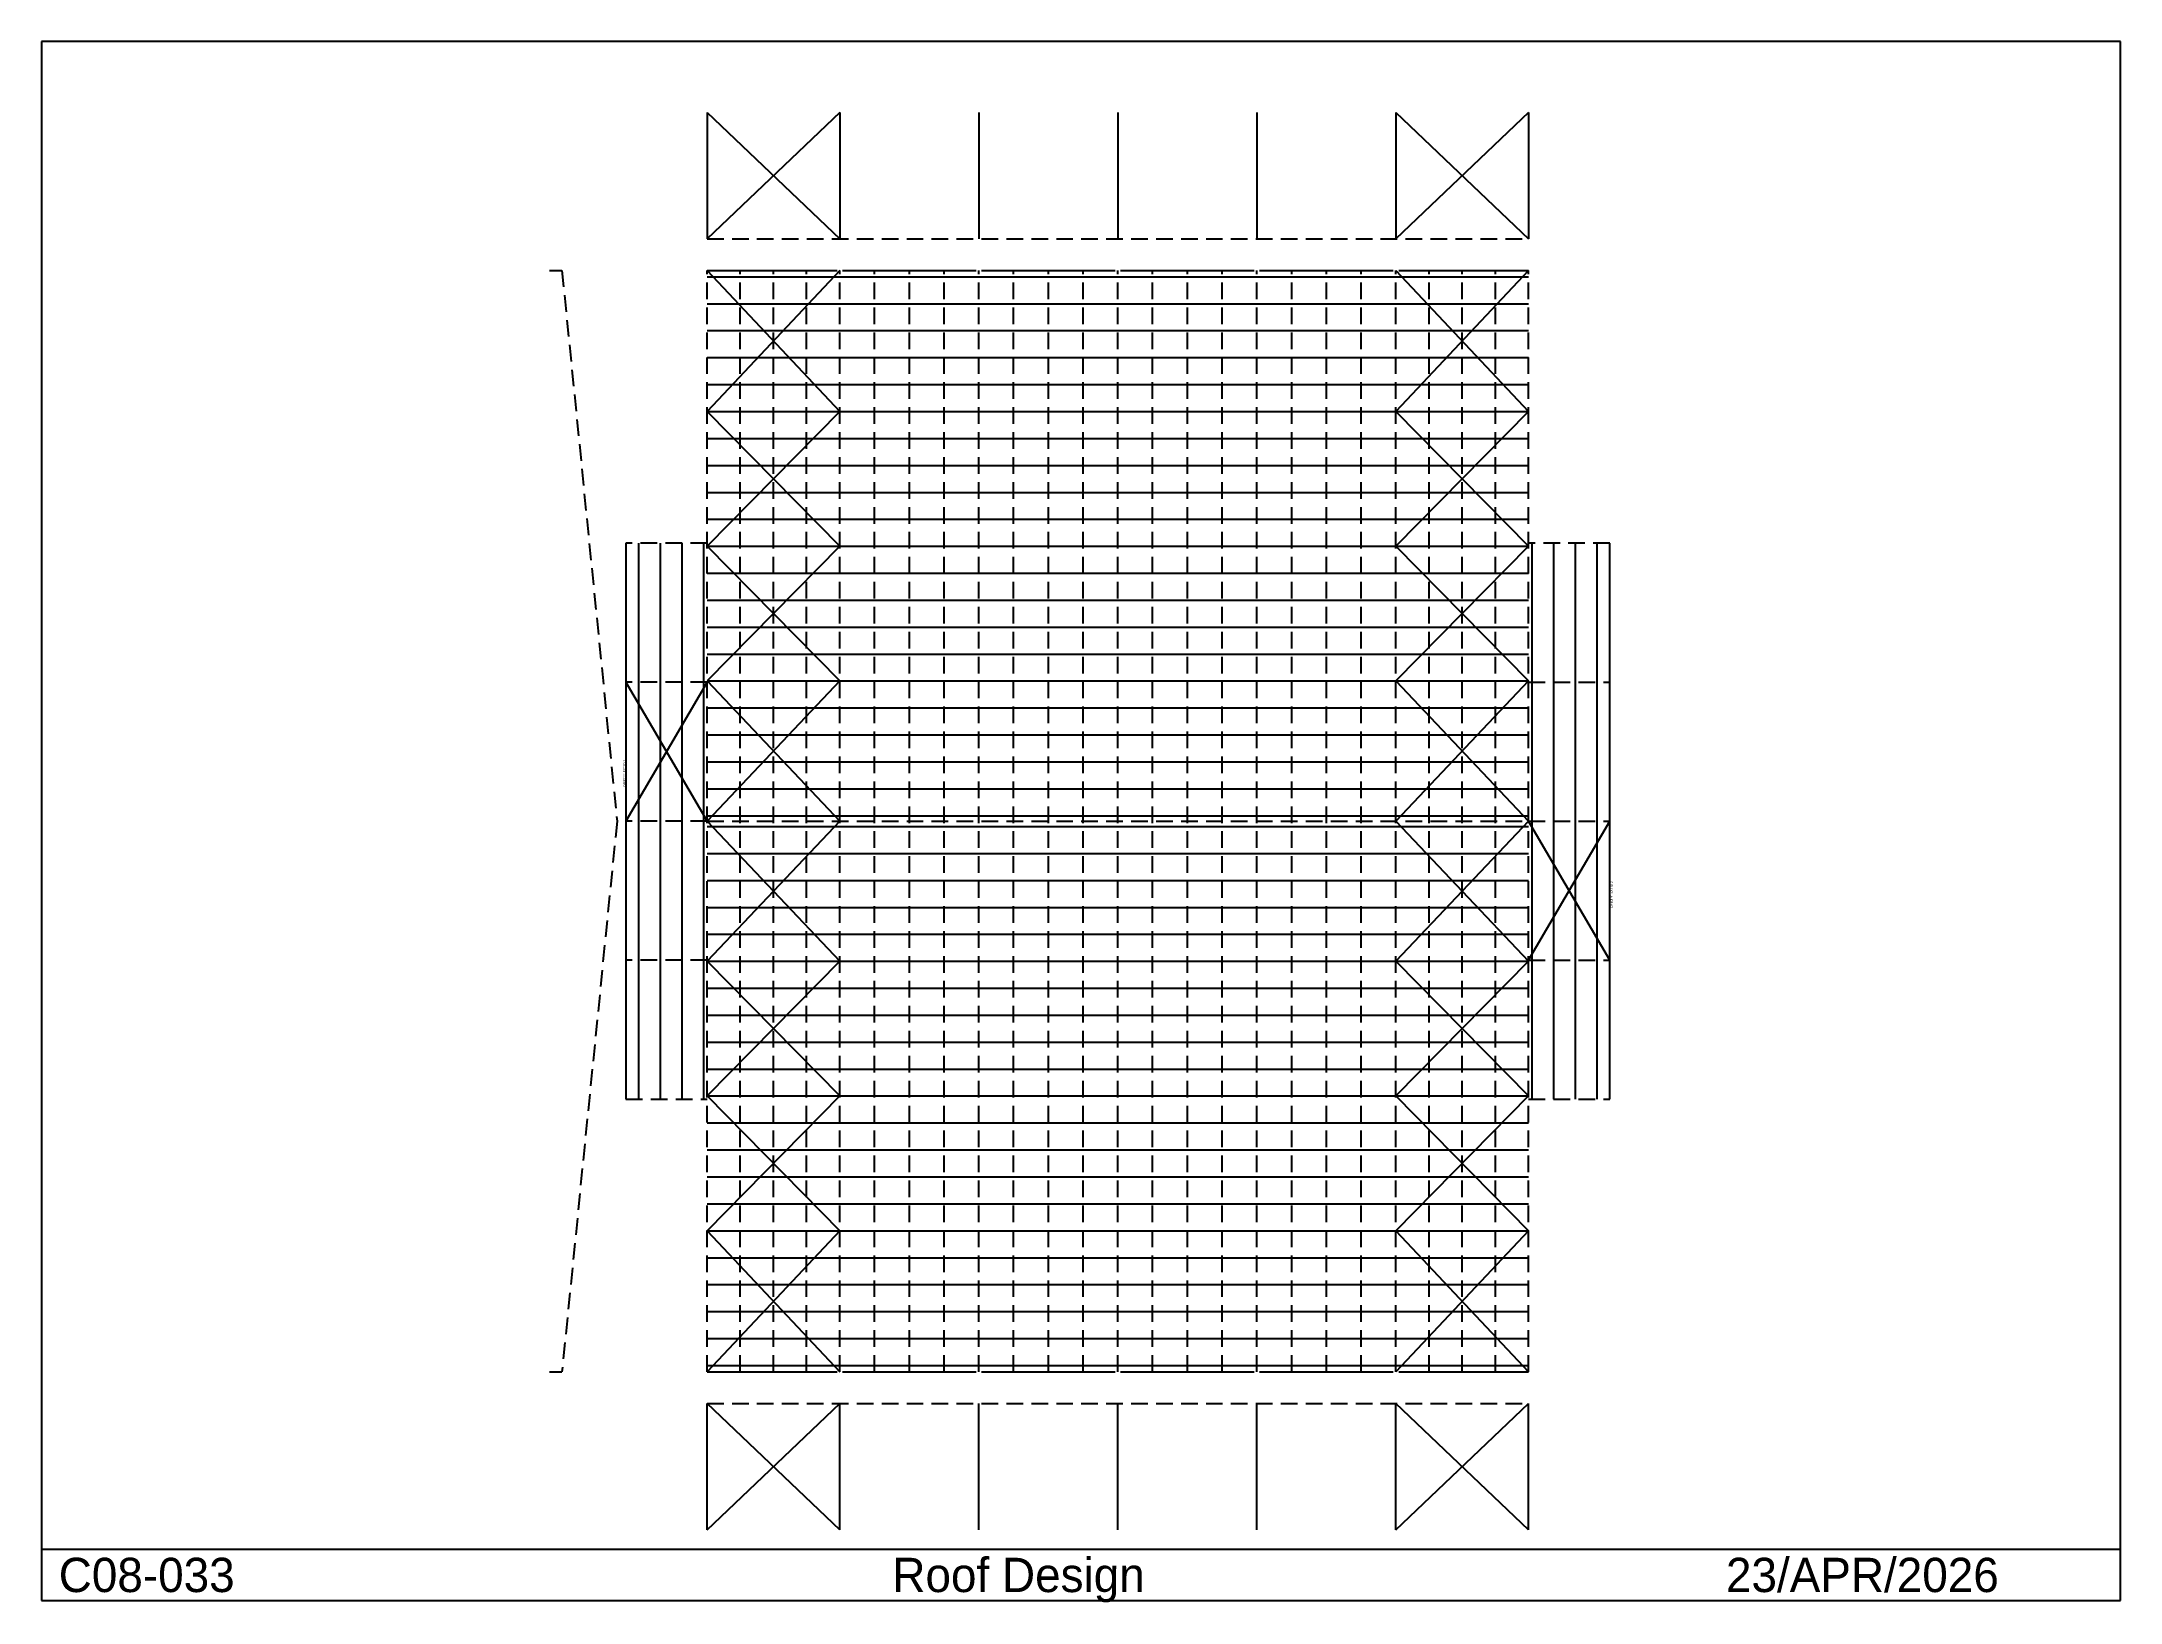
# Model space of a CAD drawing. Extents: x -36859 to 78274, y -12773 to 73675.
import ezdxf

# ---------------------------------------------------------------- set-up
doc = ezdxf.new("R2010")
doc.units = 0
doc.linetypes.add('CONTIN', pattern=[0])
doc.linetypes.add('DASHED', pattern=[1381.59, 921.06, -460.53])
doc.layers.get('0').update_dxf_attribs({"linetype": 'CONTIN'})
for name, color, linetype in [('10', 7, 'CONTIN'), ('2', 7, 'CONTIN'), ('21', 7, 'CONTIN'), ('22', 7, 'DASHED'), ('23', 7, 'DASHED'), ('3', 7, 'CONTIN'), ('6', 5, 'DASHED'), ('7', 5, 'CONTIN'), ('8', 5, 'DASHED')]:
    doc.layers.add(name, color=color, linetype=linetype)

msp = doc.modelspace()

# ---------------------------------------------------------------- linework, layer by layer
for p, q in [((78274.031, 73675), (-36859.301, 73675)), ((-36859.301, 73675), (-36859.301, -12675)), ((78274.031, -12675), (78274.031, 73675)), ((-36859.301, -9825.451), (78274.031, -9825.451)), ((-36859.301, -12675), (78274.031, -12675))]:
    msp.add_line(p, q)
at = {"layer": '10'}
for p, q in [((-4499.996, 45899.996), (-4499.986, 15099.999)), ((50000.008, 15099.999), (50000.016, 45900))]:
    msp.add_line(p, q, dxfattribs=at)
at = {"layer": '2'}
for p, q in [((0, 61000), (7197.6, 61000)), ((0, 60649.629), (7350, 60649.629)), ((7350, 60649.629), (15049.999, 60649.629)), ((7502.4, 61000), (14897.6, 61000)), ((15049.999, 60649.629), (22749.998, 60649.629)), ((15202.399, 61000), (22597.6, 61000)), ((22749.998, 60649.629), (30449.998, 60649.629)), ((22902.398, 61000), (30297.598, 61000)), ((30449.998, 60649.629), (38149.996, 60649.629)), ((30602.398, 61000), (37997.598, 61000)), ((38149.996, 60649.629), (45499.996, 60649.629)), ((38302.398, 61000), (45499.996, 61000)), ((0, 59157.074), (7350, 59157.074)), ((7350, 59157.074), (15049.999, 59157.074)), ((15049.999, 59157.074), (22749.998, 59157.074)), ((22749.998, 59157.074), (30449.998, 59157.074)), ((30449.998, 59157.074), (38149.996, 59157.074)), ((38149.996, 59157.074), (45499.996, 59157.074)), ((0, 57664.52), (7350, 57664.52)), ((7350, 57664.52), (15049.999, 57664.52)), ((15049.999, 57664.52), (22749.998, 57664.52)), ((22749.998, 57664.52), (30449.998, 57664.52)), ((30449.998, 57664.52), (38149.996, 57664.52)), ((38149.996, 57664.52), (45499.996, 57664.52)), ((0, 56171.965), (7350, 56171.965)), ((7350, 56171.965), (15049.999, 56171.965)), ((15049.999, 56171.965), (22749.998, 56171.965)), ((22749.998, 56171.965), (30449.998, 56171.965)), ((30449.998, 56171.965), (38149.996, 56171.965)), ((38149.996, 56171.965), (45499.996, 56171.965)), ((0, 54679.406), (7350, 54679.406)), ((7350, 54679.406), (15049.999, 54679.406)), ((15049.999, 54679.406), (22749.998, 54679.406)), ((22749.998, 54679.406), (30449.998, 54679.406)), ((30449.998, 54679.406), (38149.996, 54679.406)), ((38149.996, 54679.406), (45499.996, 54679.406)), ((0, 53186.848), (7350, 53186.848)), ((7350, 53186.848), (15049.999, 53186.848)), ((15049.999, 53186.848), (22749.998, 53186.848)), ((22749.998, 53186.848), (30449.998, 53186.848)), ((30449.998, 53186.848), (38149.996, 53186.848)), ((38149.996, 53186.848), (45499.996, 53186.848)), ((0, 51694.293), (7350, 51694.293)), ((7350, 51694.293), (15049.999, 51694.293)), ((15049.999, 51694.293), (22749.998, 51694.293)), ((22749.998, 51694.293), (30449.998, 51694.293)), ((30449.998, 51694.293), (38149.996, 51694.293)), ((38149.996, 51694.293), (45499.996, 51694.293)), ((0, 50201.738), (7350, 50201.738)), ((7350, 50201.738), (15049.999, 50201.738)), ((15049.999, 50201.738), (22749.998, 50201.738)), ((22749.998, 50201.738), (30449.998, 50201.738)), ((30449.998, 50201.738), (38149.996, 50201.738)), ((38149.996, 50201.738), (45499.996, 50201.738)), ((0, 48709.184), (7350, 48709.184)), ((7350, 48709.184), (15049.999, 48709.184)), ((15049.999, 48709.184), (22749.998, 48709.184)), ((22749.998, 48709.184), (30449.998, 48709.184)), ((30449.998, 48709.184), (38149.996, 48709.184)), ((38149.996, 48709.184), (45499.996, 48709.184)), ((0, 47216.629), (7350, 47216.629)), ((7350, 47216.629), (15049.999, 47216.629)), ((15049.999, 47216.629), (22749.998, 47216.629)), ((22749.998, 47216.629), (30449.998, 47216.629)), ((30449.998, 47216.629), (38149.996, 47216.629)), ((38149.996, 47216.629), (45499.996, 47216.629)), ((-3799.995, 45899.996), (-3799.985, 15099.999)), ((-2599.995, 45899.996), (-2599.985, 15099.999)), ((-1399.995, 45900), (-1399.986, 15099.999)), ((-199.995, 45900), (-199.986, 15099.999)), ((0, 45724.074), (7350, 45724.074)), ((7350, 45724.074), (15049.999, 45724.074)), ((15049.999, 45724.074), (22749.998, 45724.074)), ((22749.998, 45724.074), (30449.998, 45724.074)), ((30449.998, 45724.074), (38149.996, 45724.074)), ((38149.996, 45724.074), (45499.996, 45724.074)), ((45700.008, 15100), (45700.02, 45900)), ((46900.004, 15100), (46900.016, 45900)), ((48100.008, 15099.999), (48100.016, 45900)), ((49300.008, 15099.999), (49300.016, 45900)), ((0, 44231.512), (7350, 44231.512)), ((7350, 44231.512), (15049.999, 44231.512)), ((15049.999, 44231.512), (22749.998, 44231.512)), ((22749.998, 44231.512), (30449.998, 44231.512)), ((30449.998, 44231.512), (38149.996, 44231.512)), ((38149.996, 44231.512), (45499.996, 44231.512)), ((0, 42738.957), (7350, 42738.957)), ((7350, 42738.957), (15049.999, 42738.957)), ((15049.999, 42738.957), (22749.998, 42738.957)), ((22749.998, 42738.957), (30449.998, 42738.957)), ((30449.998, 42738.957), (38149.996, 42738.957)), ((38149.996, 42738.957), (45499.996, 42738.957)), ((0, 41246.402), (7350, 41246.402)), ((7350, 41246.402), (15049.999, 41246.402)), ((15049.999, 41246.402), (22749.998, 41246.402)), ((22749.998, 41246.402), (30449.998, 41246.402)), ((30449.998, 41246.402), (38149.996, 41246.402)), ((38149.996, 41246.402), (45499.996, 41246.402)), ((0, 39753.848), (7350, 39753.848)), ((7350, 39753.848), (15049.999, 39753.848)), ((15049.999, 39753.848), (22749.998, 39753.848)), ((22749.998, 39753.848), (30449.998, 39753.848)), ((30449.998, 39753.848), (38149.996, 39753.848)), ((38149.996, 39753.848), (45499.996, 39753.848)), ((-4499.993, 38199.996), (0.01, 30500)), ((0.007, 38200), (-4499.991, 30499.998)), ((0, 38261.293), (7350, 38261.293)), ((7350, 38261.293), (15049.999, 38261.293)), ((15049.999, 38261.293), (22749.998, 38261.293)), ((22749.998, 38261.293), (30449.998, 38261.293)), ((30449.998, 38261.293), (38149.996, 38261.293)), ((38149.996, 38261.293), (45499.996, 38261.293)), ((0, 36768.738), (7350, 36768.738)), ((7350, 36768.738), (15049.999, 36768.738)), ((15049.999, 36768.738), (22749.998, 36768.738)), ((22749.998, 36768.738), (30449.998, 36768.738)), ((30449.998, 36768.738), (38149.996, 36768.738)), ((38149.996, 36768.738), (45499.996, 36768.738)), ((0, 35276.184), (7350, 35276.184)), ((7350, 35276.184), (15049.999, 35276.184)), ((15049.999, 35276.184), (22749.998, 35276.184)), ((22749.998, 35276.184), (30449.998, 35276.184)), ((30449.998, 35276.184), (38149.996, 35276.184)), ((38149.996, 35276.184), (45499.996, 35276.184)), ((0, 33783.629), (7350, 33783.629)), ((7350, 33783.629), (15049.999, 33783.629)), ((15049.999, 33783.629), (22749.998, 33783.629)), ((22749.998, 33783.629), (30449.998, 33783.629)), ((30449.998, 33783.629), (38149.996, 33783.629)), ((38149.996, 33783.629), (45499.996, 33783.629)), ((0, 32291.072), (7350, 32291.072)), ((7350, 32291.072), (15049.999, 32291.072)), ((15049.999, 32291.072), (22749.998, 32291.072)), ((22749.998, 32291.072), (30449.998, 32291.072)), ((30449.998, 32291.072), (38149.996, 32291.072)), ((38149.996, 32291.072), (45499.996, 32291.072)), ((0, 30798.514), (7350, 30798.514)), ((0, 30201.488), (7350, 30201.488)), ((7350, 30798.514), (15049.999, 30798.514)), ((7350, 30201.488), (15049.999, 30201.488)), ((15049.999, 30798.514), (22749.998, 30798.514)), ((15049.999, 30201.488), (22749.998, 30201.488)), ((22749.998, 30798.514), (30449.998, 30798.514)), ((22749.998, 30201.488), (30449.998, 30201.488)), ((30449.998, 30798.514), (38149.996, 30798.514)), ((30449.998, 30201.488), (38149.996, 30201.488)), ((38149.996, 30798.514), (45499.996, 30798.514)), ((38149.996, 30201.488), (45499.996, 30201.488)), ((50000.012, 22799.998), (45500.012, 30500)), ((45500.012, 22800), (50000.012, 30499.998)), ((0, 28708.928), (7350, 28708.928)), ((7350, 28708.928), (15049.999, 28708.928)), ((15049.999, 28708.928), (22749.998, 28708.928)), ((22749.998, 28708.928), (30449.998, 28708.928)), ((30449.998, 28708.928), (38149.996, 28708.928)), ((38149.996, 28708.928), (45499.996, 28708.928)), ((0, 27216.373), (7350, 27216.373)), ((7350, 27216.373), (15049.999, 27216.373)), ((15049.999, 27216.373), (22749.998, 27216.373)), ((22749.998, 27216.373), (30449.998, 27216.373)), ((30449.998, 27216.373), (38149.996, 27216.373)), ((38149.996, 27216.373), (45499.996, 27216.373)), ((0, 25723.816), (7350, 25723.816)), ((7350, 25723.816), (15049.999, 25723.816)), ((15049.999, 25723.816), (22749.998, 25723.816)), ((22749.998, 25723.816), (30449.998, 25723.816)), ((30449.998, 25723.816), (38149.996, 25723.816)), ((38149.996, 25723.816), (45499.996, 25723.816)), ((0, 24231.26), (7350, 24231.26)), ((7350, 24231.26), (15049.999, 24231.26)), ((15049.999, 24231.26), (22749.998, 24231.26)), ((22749.998, 24231.26), (30449.998, 24231.26)), ((30449.998, 24231.26), (38149.996, 24231.26)), ((38149.996, 24231.26), (45499.996, 24231.26)), ((0, 22738.705), (7350, 22738.705)), ((7350, 22738.705), (15049.999, 22738.705)), ((15049.999, 22738.705), (22749.998, 22738.705)), ((22749.998, 22738.705), (30449.998, 22738.705)), ((30449.998, 22738.705), (38149.996, 22738.705)), ((38149.996, 22738.705), (45499.996, 22738.705)), ((0, 21246.148), (7350, 21246.148)), ((7350, 21246.148), (15049.999, 21246.148)), ((15049.999, 21246.148), (22749.998, 21246.148)), ((22749.998, 21246.148), (30449.998, 21246.148)), ((30449.998, 21246.148), (38149.996, 21246.148)), ((38149.996, 21246.148), (45499.996, 21246.148)), ((0, 19753.594), (7350, 19753.594)), ((7350, 19753.594), (15049.999, 19753.594)), ((15049.999, 19753.594), (22749.998, 19753.594)), ((22749.998, 19753.594), (30449.998, 19753.594)), ((30449.998, 19753.594), (38149.996, 19753.594)), ((38149.996, 19753.594), (45499.996, 19753.594)), ((0, 18261.037), (7350, 18261.037)), ((7350, 18261.037), (15049.999, 18261.037)), ((15049.999, 18261.037), (22749.998, 18261.037)), ((22749.998, 18261.037), (30449.998, 18261.037)), ((30449.998, 18261.037), (38149.996, 18261.037)), ((38149.996, 18261.037), (45499.996, 18261.037)), ((0, 16768.48), (7350, 16768.48)), ((7350, 16768.48), (15049.999, 16768.48)), ((15049.999, 16768.48), (22749.998, 16768.48)), ((22749.998, 16768.48), (30449.998, 16768.48)), ((30449.998, 16768.48), (38149.996, 16768.48)), ((38149.996, 16768.48), (45499.996, 16768.48)), ((0, 15275.925), (7350, 15275.925)), ((7350, 15275.925), (15049.999, 15275.925)), ((15049.999, 15275.925), (22749.998, 15275.925)), ((22749.998, 15275.925), (30449.998, 15275.925)), ((30449.998, 15275.925), (38149.996, 15275.925)), ((38149.996, 15275.925), (45499.996, 15275.925)), ((0, 13783.368), (7350, 13783.368)), ((7350, 13783.368), (15049.999, 13783.368)), ((15049.999, 13783.368), (22749.998, 13783.368)), ((22749.998, 13783.368), (30449.998, 13783.368)), ((30449.998, 13783.368), (38149.996, 13783.368)), ((38149.996, 13783.368), (45499.996, 13783.368)), ((0, 12290.812), (7350, 12290.812)), ((7350, 12290.812), (15049.999, 12290.812)), ((15049.999, 12290.812), (22749.998, 12290.812)), ((22749.998, 12290.812), (30449.998, 12290.812)), ((30449.998, 12290.812), (38149.996, 12290.812)), ((38149.996, 12290.812), (45499.996, 12290.812)), ((0, 10798.257), (7350, 10798.257)), ((7350, 10798.257), (15049.999, 10798.257)), ((15049.999, 10798.257), (22749.998, 10798.257)), ((22749.998, 10798.257), (30449.998, 10798.257)), ((30449.998, 10798.257), (38149.996, 10798.257)), ((38149.996, 10798.257), (45499.996, 10798.257)), ((0, 9305.701), (7350, 9305.701)), ((7350, 9305.701), (15049.999, 9305.701)), ((15049.999, 9305.701), (22749.998, 9305.701)), ((22749.998, 9305.701), (30449.998, 9305.701)), ((30449.998, 9305.701), (38149.996, 9305.701)), ((38149.996, 9305.701), (45499.996, 9305.701)), ((0, 7813.146), (7350, 7813.146)), ((7350, 7813.146), (15049.999, 7813.146)), ((15049.999, 7813.146), (22749.998, 7813.146)), ((22749.998, 7813.146), (30449.998, 7813.146)), ((30449.998, 7813.146), (38149.996, 7813.146)), ((38149.996, 7813.146), (45499.996, 7813.146)), ((0, 6320.591), (7350, 6320.591)), ((7350, 6320.591), (15049.999, 6320.591)), ((15049.999, 6320.591), (22749.998, 6320.591)), ((22749.998, 6320.591), (30449.998, 6320.591)), ((30449.998, 6320.591), (38149.996, 6320.591)), ((38149.996, 6320.591), (45499.996, 6320.591)), ((0, 4828.038), (7350, 4828.038)), ((7350, 4828.038), (15049.999, 4828.038)), ((15049.999, 4828.038), (22749.998, 4828.038)), ((22749.998, 4828.038), (30449.998, 4828.038)), ((30449.998, 4828.038), (38149.996, 4828.038)), ((38149.996, 4828.038), (45499.996, 4828.038)), ((0, 3335.482), (7350, 3335.482)), ((7350, 3335.482), (15049.999, 3335.482)), ((15049.999, 3335.482), (22749.998, 3335.482)), ((22749.998, 3335.482), (30449.998, 3335.482)), ((30449.998, 3335.482), (38149.996, 3335.482)), ((38149.996, 3335.482), (45499.996, 3335.482)), ((0, 1842.927), (7350, 1842.927)), ((7350, 1842.927), (15049.999, 1842.927)), ((15049.999, 1842.927), (22749.998, 1842.927)), ((22749.998, 1842.927), (30449.998, 1842.927)), ((30449.998, 1842.927), (38149.996, 1842.927)), ((38149.996, 1842.927), (45499.996, 1842.927)), ((0, 350.372), (7350, 350.372)), ((0, 0), (7197.6, 0)), ((7350, 350.372), (15049.999, 350.372)), ((7502.4, 0), (14897.6, 0)), ((15049.999, 350.372), (22749.998, 350.372)), ((15202.399, 0), (22597.6, 0)), ((22749.998, 350.372), (30449.998, 350.372)), ((22902.398, 0), (30297.598, 0)), ((30449.998, 350.372), (38149.996, 350.372)), ((30602.398, 0), (37997.598, 0)), ((38149.996, 350.372), (45499.996, 350.372)), ((38302.398, 0), (45499.996, 0))]:
    msp.add_line(p, q, dxfattribs=at)
at = {"layer": '22'}
for p, q in [((-8737.679, 61000), (-8037.679, 61000)), ((-8037.679, 61000), (-4987.679, 30500)), ((0.007, 38200), (-4499.993, 38199.996)), ((45500.016, 38200), (50000.016, 38199.996)), ((-4987.679, 30500), (-8037.679, 0)), ((0.01, 30500), (-4499.991, 30499.998)), ((45500.012, 30500), (50000.012, 30499.998)), ((0.012, 22800), (-4499.988, 22799.998)), ((45500.012, 22800), (50000.012, 22799.998)), ((-8737.679, 0), (-8037.679, 0))]:
    msp.add_line(p, q, dxfattribs=at)
at = {"layer": '23'}
for p, q in [((0, 0), (0, 61000)), ((7350, 0), (7350, 61000)), ((15049.999, 0), (15049.999, 61000)), ((22749.998, 0), (22749.998, 61000)), ((30449.998, 0), (30449.998, 61000)), ((38149.996, 0), (38149.996, 61000)), ((45499.996, 0), (45499.996, 61000))]:
    msp.add_line(p, q, dxfattribs=at)
at = {"layer": '3'}
for p, q in [((0, 69750), (7350, 62750)), ((7350, 69750), (0, 62750)), ((38149.996, 69750), (45499.996, 62750)), ((45499.996, 69750), (38149.996, 62750)), ((0, 61000), (7350, 53186.848)), ((7350, 61000), (0, 53186.848)), ((38149.996, 61000), (45499.996, 53186.848)), ((45499.996, 61000), (38149.996, 53186.848)), ((0, 53186.848), (7350, 45724.074)), ((7350, 53186.848), (0, 45724.074)), ((38149.996, 53186.848), (45499.996, 45724.074)), ((45499.996, 53186.848), (38149.996, 45724.074)), ((0, 45724.074), (7350, 38261.293)), ((7350, 45724.074), (0, 38261.293)), ((38149.996, 45724.074), (45499.996, 38261.293)), ((45499.996, 45724.074), (38149.996, 38261.293)), ((0, 38261.293), (7350, 30500)), ((7350, 38261.293), (0, 30500)), ((38149.996, 38261.293), (45499.996, 30500)), ((45499.996, 38261.293), (38149.996, 30500)), ((0, 30500), (7350, 22738.705)), ((7350, 30500), (0, 22738.705)), ((38149.996, 30500), (45499.996, 22738.705)), ((45499.996, 30500), (38149.996, 22738.705)), ((0, 22738.705), (7350, 15275.928)), ((7350, 22738.705), (0, 15275.928)), ((38149.996, 22738.705), (45499.996, 15275.928)), ((45499.996, 22738.705), (38149.996, 15275.928)), ((0, 15275.928), (7350, 7813.146)), ((7350, 15275.928), (0, 7813.146)), ((38149.996, 15275.928), (45499.996, 7813.146)), ((45499.996, 15275.928), (38149.996, 7813.146)), ((0, 7813.146), (7350, 0)), ((7350, 7813.146), (0, 0)), ((38149.996, 7813.146), (45499.996, 0)), ((45499.996, 7813.146), (38149.996, 0)), ((0, -8750), (7350, -1750)), ((7350, -8750), (0, -1750)), ((38149.996, -8750), (45499.996, -1750)), ((45499.996, -8750), (38149.996, -1750))]:
    msp.add_line(p, q, dxfattribs=at)
at = {"layer": '6'}
for p, q in [((1837.5, 0), (1837.5, 61000)), ((3675, 0), (3675, 61000)), ((5512.5, 0), (5512.5, 61000)), ((9275, 0), (9275, 61000)), ((11200, 0), (11200, 61000)), ((13124.999, 0), (13124.999, 61000)), ((16975, 0), (16975, 61000)), ((18900, 0), (18900, 61000)), ((20824.998, 0), (20824.998, 61000)), ((24675, 0), (24675, 61000)), ((26599.998, 0), (26599.998, 61000)), ((28524.998, 0), (28524.998, 61000)), ((32375, 0), (32375, 61000)), ((34299.996, 0), (34299.996, 61000)), ((36224.996, 0), (36224.996, 61000)), ((39987.496, 0), (39987.496, 61000)), ((41825, 0), (41825, 61000)), ((43662.496, 0), (43662.496, 61000))]:
    msp.add_line(p, q, dxfattribs=at)
at = {"layer": '7'}
for p, q in [((0, 69750), (0, 62750)), ((7350, 69750), (7350, 62750)), ((15049.999, 69750), (15049.999, 62750)), ((22749.998, 69750), (22749.998, 62750)), ((30449.998, 69750), (30449.998, 62750)), ((38149.996, 69750), (38149.996, 62750)), ((45499.996, 69750), (45499.996, 62750)), ((0, -8750), (0, -1750)), ((7350, -8750), (7350, -1750)), ((15049.999, -8750), (15049.999, -1750)), ((22749.998, -8750), (22749.998, -1750)), ((30449.998, -8750), (30449.998, -1750)), ((38149.996, -8750), (38149.996, -1750)), ((45499.996, -8750), (45499.996, -1750))]:
    msp.add_line(p, q, dxfattribs=at)
at = {"layer": '8'}
for p, q in [((0, 62750), (45500.004, 62750)), ((0.005, 45900), (-4499.996, 45899.996)), ((50000.016, 45900), (45500.016, 45900)), ((0, 30500), (45500.004, 30500)), ((-4499.986, 15099.999), (0.014, 15099.999)), ((45500.008, 15100), (50000.008, 15099.999)), ((0, -1750), (45500.004, -1750))]:
    msp.add_line(p, q, dxfattribs=at)

# ---------------------------------------------------------------- texts
for s, p in [('C08-033', (-35909.449, -12200.076)), ('Roof Design', (10259.013, -12200.076)), ('23/APR/2026', (56427.48, -12200.076))]:
    msp.add_text(s, height=1899.7).set_placement(p)
at = {"layer": '21'}
for s, p in [('CANOPY: EXT ID 1', (-4530.471, 32399.277)), ('CANOPY: EXT ID 2', (50152.41, 25674.639))]:
    msp.add_text(s, height=121.92, rotation=90, dxfattribs=at).set_placement(p)

doc.saveas('drawing.dxf')
